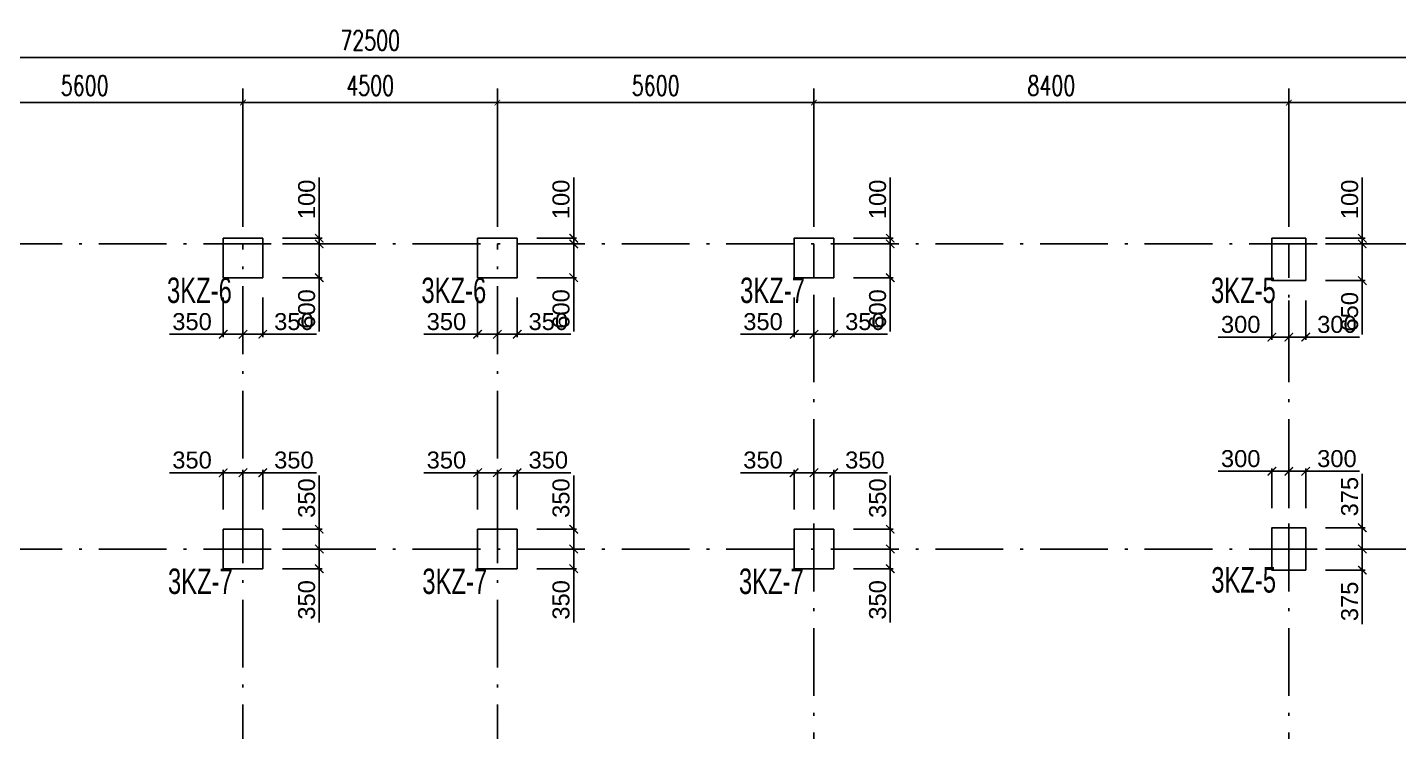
# Model space of a CAD drawing. Header units: millimetres. Extents: x -3831 to 465700, y 39900 to 106100.
# Drawn here: x 130187 to 154442, y 92669 to 105131 of the extents above; entities that cross this region are included whole.
import ezdxf

# ---------------------------------------------------------------- set-up
doc = ezdxf.new("R2010")
doc.units = ezdxf.units.MM
doc.linetypes.add('线型2', pattern=[1850, 1200, -300, 50, -300])
for name, color, linetype in [('AXIS', 3, 'Continuous'), ('column_dim', 90, 'Continuous'), ('DOTE', 10, '线型2')]:
    doc.layers.add(name, color=color, linetype=linetype)
doc.layers.add('S_Cl', color=2, linetype='Continuous', lineweight=25)
doc.layers.add('S_ColumFocus', color=2, linetype='Continuous', lineweight=9)
doc.styles.add('_TCH_DIM_T3', font='SIMPLEX', dxfattribs={"width": 0.705882, "bigfont": 'GBCBIG'})
doc.styles.get("Standard").update_dxf_attribs({"font": 'arial.ttf'})
doc.styles.add('xxxx', font='RIF.ttf')
doc.dimstyles.new('_TCH_ARCH&&100', dxfattribs={"dimtxt": 297.5, "dimasz": 100, "dimexe": 250, "dimexo": 300, "dimgap": 126.25, "dimtad": 1, "dimdec": 0, "dimzin": 0, "dimdsep": 46, "dimtxsty": '_TCH_DIM_T3', "dimblk": 'ARCHTICK', "dimcen": 0.09, "dimclrt": 7, "dimazin": 2, "dimtfac": 1, "dimtdec": 0, "dimtix": 1, "dimtmove": 2, "dimatfit": 3, "dimfxl": 100, "dimtolj": 1, "dimtzin": 0, "dimarcsym": 0})
doc.dimstyles.new('ISO-25', dxfattribs={"dimtxt": 2.5, "dimasz": 2.5, "dimexe": 1.25, "dimexo": 0.625, "dimtad": 1, "dimtxsty": 'Standard', "dimcen": 2.5, "dimadec": 0, "dimazin": 0, "dimtfac": 1, "dimtmove": 0, "dimatfit": 3, "dimfxl": 1, "dimarcsym": 0})

# ---------------------------------------------------------------- blocks, each defined once
blk = doc.blocks.new('_ArchTick')
at = {"color": 0, "linetype": 'ByBlock', "const_width": 0.15}
blk.add_lwpolyline([(-0.5, -0.5), (0.5, 0.5)], dxfattribs=at)
blk = doc.blocks.new('*D1754')
at = {"layer": 'column_dim', "color": 0, "lineweight": -2, "transparency": 16777216}
for p, q in [((153150, 101300), (153850, 101300)), ((153800, 101300), (153800, 100650)), ((153150, 100650), (153850, 100650)), ((153800, 100650), (153800, 99697))]:
    blk.add_line(p, q, dxfattribs=at)
at = {"layer": 'Defpoints', "color": 0, "transparency": 16777216}
for p in [(152800, 101300), (153800, 101300), (152800, 100650)]:
    blk.add_point(p, dxfattribs=at)
at = {"layer": 'column_dim', "color": 0, "lineweight": -2, "transparency": 16777216, "xscale": 150, "yscale": 150, "zscale": 150}
for p, rotation in [((153800, 101300), 90), ((153800, 100650), 270)]:
    blk.add_blockref('_ArchTick', p, dxfattribs=dict(at, rotation=rotation))
at = {"layer": 'column_dim', "color": 7, "transparency": 16777216, "insert": (153577, 100098), "char_height": 300, "attachment_point": 5, "rotation": 90}
blk.add_mtext('650', dxfattribs=at)
blk = doc.blocks.new('*D1755')
at = {"layer": 'column_dim', "color": 0, "lineweight": -2, "transparency": 16777216}
for p, q in [((153800, 101400), (153800, 102474)), ((153150, 101400), (153850, 101400)), ((153800, 101300), (153800, 101400)), ((153150, 101300), (153850, 101300)), ((153800, 101300), (153800, 101150))]:
    blk.add_line(p, q, dxfattribs=at)
at = {"layer": 'Defpoints', "color": 0, "transparency": 16777216}
for p in [(152800, 101400), (152800, 101300), (153800, 101300)]:
    blk.add_point(p, dxfattribs=at)
at = {"layer": 'column_dim', "color": 0, "lineweight": -2, "transparency": 16777216, "xscale": 150, "yscale": 150, "zscale": 150}
for p, rotation in [((153800, 101400), 270), ((153800, 101300), 90)]:
    blk.add_blockref('_ArchTick', p, dxfattribs=dict(at, rotation=rotation))
at = {"layer": 'column_dim', "color": 7, "transparency": 16777216, "insert": (153577, 102087), "char_height": 300, "attachment_point": 5, "rotation": 90}
blk.add_mtext('100', dxfattribs=at)
blk = doc.blocks.new('*D1756')
at = {"layer": 'column_dim', "color": 0, "lineweight": -2, "transparency": 16777216}
for p, q in [((152200, 100300), (152200, 99600)), ((152500, 100300), (152500, 99600)), ((152200, 99650), (151248, 99650)), ((152500, 99650), (152200, 99650))]:
    blk.add_line(p, q, dxfattribs=at)
at = {"layer": 'Defpoints', "color": 0, "transparency": 16777216}
for p in [(152200, 100650), (152500, 100650), (152500, 99650)]:
    blk.add_point(p, dxfattribs=at)
at = {"layer": 'column_dim', "color": 0, "lineweight": -2, "transparency": 16777216, "xscale": 150, "yscale": 150, "zscale": 150, "rotation": 180}
blk.add_blockref('_ArchTick', (152200, 99650), dxfattribs=at)
at = {"layer": 'column_dim', "color": 0, "lineweight": -2, "transparency": 16777216, "xscale": 150, "yscale": 150, "zscale": 150}
blk.add_blockref('_ArchTick', (152500, 99650), dxfattribs=at)
at = {"layer": 'column_dim', "color": 7, "transparency": 16777216, "insert": (151649, 99873), "char_height": 300, "attachment_point": 5}
blk.add_mtext('300', dxfattribs=at)
blk = doc.blocks.new('*D1757')
at = {"layer": 'column_dim', "color": 0, "lineweight": -2, "transparency": 16777216}
for p, q in [((152500, 100300), (152500, 99600)), ((152800, 100300), (152800, 99600)), ((152500, 99650), (152800, 99650)), ((152800, 99650), (153752, 99650))]:
    blk.add_line(p, q, dxfattribs=at)
at = {"layer": 'Defpoints', "color": 0, "transparency": 16777216}
for p in [(152500, 100650), (152800, 100650), (152500, 99650)]:
    blk.add_point(p, dxfattribs=at)
at = {"layer": 'column_dim', "color": 0, "lineweight": -2, "transparency": 16777216, "xscale": 150, "yscale": 150, "zscale": 150, "rotation": 180}
blk.add_blockref('_ArchTick', (152500, 99650), dxfattribs=at)
at = {"layer": 'column_dim', "color": 0, "lineweight": -2, "transparency": 16777216, "xscale": 150, "yscale": 150, "zscale": 150}
blk.add_blockref('_ArchTick', (152800, 99650), dxfattribs=at)
at = {"layer": 'column_dim', "color": 7, "transparency": 16777216, "insert": (153351, 99873), "char_height": 300, "attachment_point": 5}
blk.add_mtext('300', dxfattribs=at)
blk = doc.blocks.new('*D1758')
at = {"layer": 'column_dim', "color": 0, "lineweight": -2, "transparency": 16777216}
for p, q in [((153150, 95900), (153850, 95900)), ((153800, 95900), (153800, 95525)), ((153150, 95525), (153850, 95525)), ((153800, 95525), (153800, 94570))]:
    blk.add_line(p, q, dxfattribs=at)
at = {"layer": 'Defpoints', "color": 0, "transparency": 16777216}
for p in [(152800, 95900), (153800, 95900), (152800, 95525)]:
    blk.add_point(p, dxfattribs=at)
at = {"layer": 'column_dim', "color": 0, "lineweight": -2, "transparency": 16777216, "xscale": 150, "yscale": 150, "zscale": 150}
for p, rotation in [((153800, 95900), 90), ((153800, 95525), 270)]:
    blk.add_blockref('_ArchTick', p, dxfattribs=dict(at, rotation=rotation))
at = {"layer": 'column_dim', "color": 7, "transparency": 16777216, "insert": (153577, 94973), "char_height": 300, "attachment_point": 5, "rotation": 90}
blk.add_mtext('375', dxfattribs=at)
blk = doc.blocks.new('*D1759')
at = {"layer": 'column_dim', "color": 0, "lineweight": -2, "transparency": 16777216}
for p, q in [((153800, 96275), (153800, 97230)), ((153150, 96275), (153850, 96275)), ((153800, 95900), (153800, 96275)), ((153150, 95900), (153850, 95900))]:
    blk.add_line(p, q, dxfattribs=at)
at = {"layer": 'Defpoints', "color": 0, "transparency": 16777216}
for p in [(152800, 96275), (152800, 95900), (153800, 95900)]:
    blk.add_point(p, dxfattribs=at)
at = {"layer": 'column_dim', "color": 0, "lineweight": -2, "transparency": 16777216, "xscale": 150, "yscale": 150, "zscale": 150}
for p, rotation in [((153800, 96275), 90), ((153800, 95900), 270)]:
    blk.add_blockref('_ArchTick', p, dxfattribs=dict(at, rotation=rotation))
at = {"layer": 'column_dim', "color": 7, "transparency": 16777216, "insert": (153577, 96827), "char_height": 300, "attachment_point": 5, "rotation": 90}
blk.add_mtext('375', dxfattribs=at)
blk = doc.blocks.new('*D1760')
at = {"layer": 'column_dim', "color": 0, "lineweight": -2, "transparency": 16777216}
for p, q in [((152500, 96625), (152500, 97325)), ((152500, 97275), (152800, 97275)), ((152800, 96625), (152800, 97325)), ((152800, 97275), (153752, 97275))]:
    blk.add_line(p, q, dxfattribs=at)
at = {"layer": 'Defpoints', "color": 0, "transparency": 16777216}
for p in [(152500, 97275), (152500, 96275), (152800, 96275)]:
    blk.add_point(p, dxfattribs=at)
at = {"layer": 'column_dim', "color": 0, "lineweight": -2, "transparency": 16777216, "xscale": 150, "yscale": 150, "zscale": 150, "rotation": 180}
blk.add_blockref('_ArchTick', (152500, 97275), dxfattribs=at)
at = {"layer": 'column_dim', "color": 0, "lineweight": -2, "transparency": 16777216, "xscale": 150, "yscale": 150, "zscale": 150}
blk.add_blockref('_ArchTick', (152800, 97275), dxfattribs=at)
at = {"layer": 'column_dim', "color": 7, "transparency": 16777216, "insert": (153351, 97498), "char_height": 300, "attachment_point": 5}
blk.add_mtext('300', dxfattribs=at)
blk = doc.blocks.new('*D1761')
at = {"layer": 'column_dim', "color": 0, "lineweight": -2, "transparency": 16777216}
for p, q in [((152200, 97275), (151248, 97275)), ((152200, 96625), (152200, 97325)), ((152500, 97275), (152200, 97275)), ((152500, 96625), (152500, 97325))]:
    blk.add_line(p, q, dxfattribs=at)
at = {"layer": 'Defpoints', "color": 0, "transparency": 16777216}
for p in [(152500, 97275), (152200, 96275), (152500, 96275)]:
    blk.add_point(p, dxfattribs=at)
at = {"layer": 'column_dim', "color": 0, "lineweight": -2, "transparency": 16777216, "xscale": 150, "yscale": 150, "zscale": 150, "rotation": 180}
blk.add_blockref('_ArchTick', (152200, 97275), dxfattribs=at)
at = {"layer": 'column_dim', "color": 0, "lineweight": -2, "transparency": 16777216, "xscale": 150, "yscale": 150, "zscale": 150}
blk.add_blockref('_ArchTick', (152500, 97275), dxfattribs=at)
at = {"layer": 'column_dim', "color": 7, "transparency": 16777216, "insert": (151649, 97498), "char_height": 300, "attachment_point": 5}
blk.add_mtext('300', dxfattribs=at)
blk = doc.blocks.new('*D1786')
at = {"layer": 'column_dim', "color": 0, "lineweight": -2, "transparency": 16777216}
for p, q in [((144800, 101300), (145500, 101300)), ((145450, 101300), (145450, 100700)), ((144800, 100700), (145500, 100700)), ((145450, 100700), (145450, 99747))]:
    blk.add_line(p, q, dxfattribs=at)
at = {"layer": 'Defpoints', "color": 0, "transparency": 16777216}
for p in [(144450, 101300), (145450, 101300), (144450, 100700)]:
    blk.add_point(p, dxfattribs=at)
at = {"layer": 'column_dim', "color": 0, "lineweight": -2, "transparency": 16777216, "xscale": 150, "yscale": 150, "zscale": 150}
for p, rotation in [((145450, 101300), 90), ((145450, 100700), 270)]:
    blk.add_blockref('_ArchTick', p, dxfattribs=dict(at, rotation=rotation))
at = {"layer": 'column_dim', "color": 7, "transparency": 16777216, "insert": (145227, 100148), "char_height": 300, "attachment_point": 5, "rotation": 90}
blk.add_mtext('600', dxfattribs=at)
blk = doc.blocks.new('*D1787')
at = {"layer": 'column_dim', "color": 0, "lineweight": -2, "transparency": 16777216}
for p, q in [((145450, 101400), (145450, 102474)), ((144800, 101400), (145500, 101400)), ((145450, 101300), (145450, 101400)), ((144800, 101300), (145500, 101300)), ((145450, 101300), (145450, 101150))]:
    blk.add_line(p, q, dxfattribs=at)
at = {"layer": 'Defpoints', "color": 0, "transparency": 16777216}
for p in [(144450, 101400), (144450, 101300), (145450, 101300)]:
    blk.add_point(p, dxfattribs=at)
at = {"layer": 'column_dim', "color": 0, "lineweight": -2, "transparency": 16777216, "xscale": 150, "yscale": 150, "zscale": 150}
for p, rotation in [((145450, 101400), 270), ((145450, 101300), 90)]:
    blk.add_blockref('_ArchTick', p, dxfattribs=dict(at, rotation=rotation))
at = {"layer": 'column_dim', "color": 7, "transparency": 16777216, "insert": (145227, 102087), "char_height": 300, "attachment_point": 5, "rotation": 90}
blk.add_mtext('100', dxfattribs=at)
blk = doc.blocks.new('*D1788')
at = {"layer": 'column_dim', "color": 0, "lineweight": -2, "transparency": 16777216}
for p, q in [((143750, 100350), (143750, 99650)), ((144100, 100350), (144100, 99650)), ((143750, 99700), (142798, 99700)), ((144100, 99700), (143750, 99700))]:
    blk.add_line(p, q, dxfattribs=at)
at = {"layer": 'Defpoints', "color": 0, "transparency": 16777216}
for p in [(143750, 100700), (144100, 100700), (144100, 99700)]:
    blk.add_point(p, dxfattribs=at)
at = {"layer": 'column_dim', "color": 0, "lineweight": -2, "transparency": 16777216, "xscale": 150, "yscale": 150, "zscale": 150, "rotation": 180}
blk.add_blockref('_ArchTick', (143750, 99700), dxfattribs=at)
at = {"layer": 'column_dim', "color": 0, "lineweight": -2, "transparency": 16777216, "xscale": 150, "yscale": 150, "zscale": 150}
blk.add_blockref('_ArchTick', (144100, 99700), dxfattribs=at)
at = {"layer": 'column_dim', "color": 7, "transparency": 16777216, "insert": (143199, 99923), "char_height": 300, "attachment_point": 5}
blk.add_mtext('350', dxfattribs=at)
blk = doc.blocks.new('*D1789')
at = {"layer": 'column_dim', "color": 0, "lineweight": -2, "transparency": 16777216}
for p, q in [((144100, 100350), (144100, 99650)), ((144450, 100350), (144450, 99650)), ((144100, 99700), (144450, 99700)), ((144450, 99700), (145402, 99700))]:
    blk.add_line(p, q, dxfattribs=at)
at = {"layer": 'Defpoints', "color": 0, "transparency": 16777216}
for p in [(144100, 100700), (144450, 100700), (144100, 99700)]:
    blk.add_point(p, dxfattribs=at)
at = {"layer": 'column_dim', "color": 0, "lineweight": -2, "transparency": 16777216, "xscale": 150, "yscale": 150, "zscale": 150, "rotation": 180}
blk.add_blockref('_ArchTick', (144100, 99700), dxfattribs=at)
at = {"layer": 'column_dim', "color": 0, "lineweight": -2, "transparency": 16777216, "xscale": 150, "yscale": 150, "zscale": 150}
blk.add_blockref('_ArchTick', (144450, 99700), dxfattribs=at)
at = {"layer": 'column_dim', "color": 7, "transparency": 16777216, "insert": (145001, 99923), "char_height": 300, "attachment_point": 5}
blk.add_mtext('350', dxfattribs=at)
blk = doc.blocks.new('*D1790')
at = {"layer": 'column_dim', "color": 0, "lineweight": -2, "transparency": 16777216}
for p, q in [((144800, 95900), (145500, 95900)), ((145450, 95900), (145450, 95550)), ((144800, 95550), (145500, 95550)), ((145450, 95550), (145450, 94598))]:
    blk.add_line(p, q, dxfattribs=at)
at = {"layer": 'Defpoints', "color": 0, "transparency": 16777216}
for p in [(144450, 95900), (145450, 95900), (144450, 95550)]:
    blk.add_point(p, dxfattribs=at)
at = {"layer": 'column_dim', "color": 0, "lineweight": -2, "transparency": 16777216, "xscale": 150, "yscale": 150, "zscale": 150}
for p, rotation in [((145450, 95900), 90), ((145450, 95550), 270)]:
    blk.add_blockref('_ArchTick', p, dxfattribs=dict(at, rotation=rotation))
at = {"layer": 'column_dim', "color": 7, "transparency": 16777216, "insert": (145227, 94999), "char_height": 300, "attachment_point": 5, "rotation": 90}
blk.add_mtext('350', dxfattribs=at)
blk = doc.blocks.new('*D1791')
at = {"layer": 'column_dim', "color": 0, "lineweight": -2, "transparency": 16777216}
for p, q in [((145450, 96250), (145450, 97202)), ((144800, 96250), (145500, 96250)), ((145450, 95900), (145450, 96250)), ((144800, 95900), (145500, 95900))]:
    blk.add_line(p, q, dxfattribs=at)
at = {"layer": 'Defpoints', "color": 0, "transparency": 16777216}
for p in [(144450, 96250), (144450, 95900), (145450, 95900)]:
    blk.add_point(p, dxfattribs=at)
at = {"layer": 'column_dim', "color": 0, "lineweight": -2, "transparency": 16777216, "xscale": 150, "yscale": 150, "zscale": 150}
for p, rotation in [((145450, 96250), 90), ((145450, 95900), 270)]:
    blk.add_blockref('_ArchTick', p, dxfattribs=dict(at, rotation=rotation))
at = {"layer": 'column_dim', "color": 7, "transparency": 16777216, "insert": (145227, 96801), "char_height": 300, "attachment_point": 5, "rotation": 90}
blk.add_mtext('350', dxfattribs=at)
blk = doc.blocks.new('*D1792')
at = {"layer": 'column_dim', "color": 0, "lineweight": -2, "transparency": 16777216}
for p, q in [((144100, 96600), (144100, 97300)), ((144450, 96600), (144450, 97300)), ((144100, 97250), (144450, 97250)), ((144450, 97250), (145402, 97250))]:
    blk.add_line(p, q, dxfattribs=at)
at = {"layer": 'Defpoints', "color": 0, "transparency": 16777216}
for p in [(144100, 97250), (144100, 96250), (144450, 96250)]:
    blk.add_point(p, dxfattribs=at)
at = {"layer": 'column_dim', "color": 0, "lineweight": -2, "transparency": 16777216, "xscale": 150, "yscale": 150, "zscale": 150, "rotation": 180}
blk.add_blockref('_ArchTick', (144100, 97250), dxfattribs=at)
at = {"layer": 'column_dim', "color": 0, "lineweight": -2, "transparency": 16777216, "xscale": 150, "yscale": 150, "zscale": 150}
blk.add_blockref('_ArchTick', (144450, 97250), dxfattribs=at)
at = {"layer": 'column_dim', "color": 7, "transparency": 16777216, "insert": (145001, 97473), "char_height": 300, "attachment_point": 5}
blk.add_mtext('350', dxfattribs=at)
blk = doc.blocks.new('*D1793')
at = {"layer": 'column_dim', "color": 0, "lineweight": -2, "transparency": 16777216}
for p, q in [((143750, 96600), (143750, 97300)), ((144100, 96600), (144100, 97300)), ((143750, 97250), (142798, 97250)), ((144100, 97250), (143750, 97250))]:
    blk.add_line(p, q, dxfattribs=at)
at = {"layer": 'Defpoints', "color": 0, "transparency": 16777216}
for p in [(144100, 97250), (143750, 96250), (144100, 96250)]:
    blk.add_point(p, dxfattribs=at)
at = {"layer": 'column_dim', "color": 0, "lineweight": -2, "transparency": 16777216, "xscale": 150, "yscale": 150, "zscale": 150, "rotation": 180}
blk.add_blockref('_ArchTick', (143750, 97250), dxfattribs=at)
at = {"layer": 'column_dim', "color": 0, "lineweight": -2, "transparency": 16777216, "xscale": 150, "yscale": 150, "zscale": 150}
blk.add_blockref('_ArchTick', (144100, 97250), dxfattribs=at)
at = {"layer": 'column_dim', "color": 7, "transparency": 16777216, "insert": (143199, 97473), "char_height": 300, "attachment_point": 5}
blk.add_mtext('350', dxfattribs=at)
blk = doc.blocks.new('*D1814')
at = {"layer": 'column_dim', "color": 0, "lineweight": -2, "transparency": 16777216}
for p, q in [((139200, 101300), (139900, 101300)), ((139850, 101300), (139850, 100700)), ((139200, 100700), (139900, 100700)), ((139850, 100700), (139850, 99747))]:
    blk.add_line(p, q, dxfattribs=at)
at = {"layer": 'Defpoints', "color": 0, "transparency": 16777216}
for p in [(138850, 101300), (139850, 101300), (138850, 100700)]:
    blk.add_point(p, dxfattribs=at)
at = {"layer": 'column_dim', "color": 0, "lineweight": -2, "transparency": 16777216, "xscale": 150, "yscale": 150, "zscale": 150}
for p, rotation in [((139850, 101300), 90), ((139850, 100700), 270)]:
    blk.add_blockref('_ArchTick', p, dxfattribs=dict(at, rotation=rotation))
at = {"layer": 'column_dim', "color": 7, "transparency": 16777216, "insert": (139627, 100148), "char_height": 300, "attachment_point": 5, "rotation": 90}
blk.add_mtext('600', dxfattribs=at)
blk = doc.blocks.new('*D1815')
at = {"layer": 'column_dim', "color": 0, "lineweight": -2, "transparency": 16777216}
for p, q in [((139850, 101400), (139850, 102474)), ((139200, 101400), (139900, 101400)), ((139850, 101300), (139850, 101400)), ((139200, 101300), (139900, 101300)), ((139850, 101300), (139850, 101150))]:
    blk.add_line(p, q, dxfattribs=at)
at = {"layer": 'Defpoints', "color": 0, "transparency": 16777216}
for p in [(138850, 101400), (138850, 101300), (139850, 101300)]:
    blk.add_point(p, dxfattribs=at)
at = {"layer": 'column_dim', "color": 0, "lineweight": -2, "transparency": 16777216, "xscale": 150, "yscale": 150, "zscale": 150}
for p, rotation in [((139850, 101400), 270), ((139850, 101300), 90)]:
    blk.add_blockref('_ArchTick', p, dxfattribs=dict(at, rotation=rotation))
at = {"layer": 'column_dim', "color": 7, "transparency": 16777216, "insert": (139627, 102087), "char_height": 300, "attachment_point": 5, "rotation": 90}
blk.add_mtext('100', dxfattribs=at)
blk = doc.blocks.new('*D1816')
at = {"layer": 'column_dim', "color": 0, "lineweight": -2, "transparency": 16777216}
for p, q in [((138150, 100350), (138150, 99650)), ((138500, 100350), (138500, 99650)), ((138150, 99700), (137198, 99700)), ((138500, 99700), (138150, 99700))]:
    blk.add_line(p, q, dxfattribs=at)
at = {"layer": 'Defpoints', "color": 0, "transparency": 16777216}
for p in [(138150, 100700), (138500, 100700), (138500, 99700)]:
    blk.add_point(p, dxfattribs=at)
at = {"layer": 'column_dim', "color": 0, "lineweight": -2, "transparency": 16777216, "xscale": 150, "yscale": 150, "zscale": 150, "rotation": 180}
blk.add_blockref('_ArchTick', (138150, 99700), dxfattribs=at)
at = {"layer": 'column_dim', "color": 0, "lineweight": -2, "transparency": 16777216, "xscale": 150, "yscale": 150, "zscale": 150}
blk.add_blockref('_ArchTick', (138500, 99700), dxfattribs=at)
at = {"layer": 'column_dim', "color": 7, "transparency": 16777216, "insert": (137599, 99923), "char_height": 300, "attachment_point": 5}
blk.add_mtext('350', dxfattribs=at)
blk = doc.blocks.new('*D1817')
at = {"layer": 'column_dim', "color": 0, "lineweight": -2, "transparency": 16777216}
for p, q in [((138500, 100350), (138500, 99650)), ((138850, 100350), (138850, 99650)), ((138500, 99700), (138850, 99700)), ((138850, 99700), (139802, 99700))]:
    blk.add_line(p, q, dxfattribs=at)
at = {"layer": 'Defpoints', "color": 0, "transparency": 16777216}
for p in [(138500, 100700), (138850, 100700), (138500, 99700)]:
    blk.add_point(p, dxfattribs=at)
at = {"layer": 'column_dim', "color": 0, "lineweight": -2, "transparency": 16777216, "xscale": 150, "yscale": 150, "zscale": 150, "rotation": 180}
blk.add_blockref('_ArchTick', (138500, 99700), dxfattribs=at)
at = {"layer": 'column_dim', "color": 0, "lineweight": -2, "transparency": 16777216, "xscale": 150, "yscale": 150, "zscale": 150}
blk.add_blockref('_ArchTick', (138850, 99700), dxfattribs=at)
at = {"layer": 'column_dim', "color": 7, "transparency": 16777216, "insert": (139401, 99923), "char_height": 300, "attachment_point": 5}
blk.add_mtext('350', dxfattribs=at)
blk = doc.blocks.new('*D1818')
at = {"layer": 'column_dim', "color": 0, "lineweight": -2, "transparency": 16777216}
for p, q in [((139200, 95900), (139900, 95900)), ((139850, 95900), (139850, 95550)), ((139200, 95550), (139900, 95550)), ((139850, 95550), (139850, 94598))]:
    blk.add_line(p, q, dxfattribs=at)
at = {"layer": 'Defpoints', "color": 0, "transparency": 16777216}
for p in [(138850, 95900), (139850, 95900), (138850, 95550)]:
    blk.add_point(p, dxfattribs=at)
at = {"layer": 'column_dim', "color": 0, "lineweight": -2, "transparency": 16777216, "xscale": 150, "yscale": 150, "zscale": 150}
for p, rotation in [((139850, 95900), 90), ((139850, 95550), 270)]:
    blk.add_blockref('_ArchTick', p, dxfattribs=dict(at, rotation=rotation))
at = {"layer": 'column_dim', "color": 7, "transparency": 16777216, "insert": (139627, 94999), "char_height": 300, "attachment_point": 5, "rotation": 90}
blk.add_mtext('350', dxfattribs=at)
blk = doc.blocks.new('*D1819')
at = {"layer": 'column_dim', "color": 0, "lineweight": -2, "transparency": 16777216}
for p, q in [((139850, 96250), (139850, 97202)), ((139200, 96250), (139900, 96250)), ((139850, 95900), (139850, 96250)), ((139200, 95900), (139900, 95900))]:
    blk.add_line(p, q, dxfattribs=at)
at = {"layer": 'Defpoints', "color": 0, "transparency": 16777216}
for p in [(138850, 96250), (138850, 95900), (139850, 95900)]:
    blk.add_point(p, dxfattribs=at)
at = {"layer": 'column_dim', "color": 0, "lineweight": -2, "transparency": 16777216, "xscale": 150, "yscale": 150, "zscale": 150}
for p, rotation in [((139850, 96250), 90), ((139850, 95900), 270)]:
    blk.add_blockref('_ArchTick', p, dxfattribs=dict(at, rotation=rotation))
at = {"layer": 'column_dim', "color": 7, "transparency": 16777216, "insert": (139627, 96801), "char_height": 300, "attachment_point": 5, "rotation": 90}
blk.add_mtext('350', dxfattribs=at)
blk = doc.blocks.new('*D1820')
at = {"layer": 'column_dim', "color": 0, "lineweight": -2, "transparency": 16777216}
for p, q in [((138500, 96600), (138500, 97300)), ((138850, 96600), (138850, 97300)), ((138500, 97250), (138850, 97250)), ((138850, 97250), (139802, 97250))]:
    blk.add_line(p, q, dxfattribs=at)
at = {"layer": 'Defpoints', "color": 0, "transparency": 16777216}
for p in [(138500, 97250), (138500, 96250), (138850, 96250)]:
    blk.add_point(p, dxfattribs=at)
at = {"layer": 'column_dim', "color": 0, "lineweight": -2, "transparency": 16777216, "xscale": 150, "yscale": 150, "zscale": 150, "rotation": 180}
blk.add_blockref('_ArchTick', (138500, 97250), dxfattribs=at)
at = {"layer": 'column_dim', "color": 0, "lineweight": -2, "transparency": 16777216, "xscale": 150, "yscale": 150, "zscale": 150}
blk.add_blockref('_ArchTick', (138850, 97250), dxfattribs=at)
at = {"layer": 'column_dim', "color": 7, "transparency": 16777216, "insert": (139401, 97473), "char_height": 300, "attachment_point": 5}
blk.add_mtext('350', dxfattribs=at)
blk = doc.blocks.new('*D1821')
at = {"layer": 'column_dim', "color": 0, "lineweight": -2, "transparency": 16777216}
for p, q in [((138150, 96600), (138150, 97300)), ((138500, 96600), (138500, 97300)), ((138150, 97250), (137198, 97250)), ((138500, 97250), (138150, 97250))]:
    blk.add_line(p, q, dxfattribs=at)
at = {"layer": 'Defpoints', "color": 0, "transparency": 16777216}
for p in [(138500, 97250), (138150, 96250), (138500, 96250)]:
    blk.add_point(p, dxfattribs=at)
at = {"layer": 'column_dim', "color": 0, "lineweight": -2, "transparency": 16777216, "xscale": 150, "yscale": 150, "zscale": 150, "rotation": 180}
blk.add_blockref('_ArchTick', (138150, 97250), dxfattribs=at)
at = {"layer": 'column_dim', "color": 0, "lineweight": -2, "transparency": 16777216, "xscale": 150, "yscale": 150, "zscale": 150}
blk.add_blockref('_ArchTick', (138500, 97250), dxfattribs=at)
at = {"layer": 'column_dim', "color": 7, "transparency": 16777216, "insert": (137599, 97473), "char_height": 300, "attachment_point": 5}
blk.add_mtext('350', dxfattribs=at)
blk = doc.blocks.new('*D1840')
at = {"layer": 'column_dim', "color": 0, "lineweight": -2, "transparency": 16777216}
for p, q in [((134700, 101300), (135400, 101300)), ((135350, 101300), (135350, 100700)), ((134700, 100700), (135400, 100700)), ((135350, 100700), (135350, 99747))]:
    blk.add_line(p, q, dxfattribs=at)
at = {"layer": 'Defpoints', "color": 0, "transparency": 16777216}
for p in [(134350, 101300), (135350, 101300), (134350, 100700)]:
    blk.add_point(p, dxfattribs=at)
at = {"layer": 'column_dim', "color": 0, "lineweight": -2, "transparency": 16777216, "xscale": 150, "yscale": 150, "zscale": 150}
for p, rotation in [((135350, 101300), 90), ((135350, 100700), 270)]:
    blk.add_blockref('_ArchTick', p, dxfattribs=dict(at, rotation=rotation))
at = {"layer": 'column_dim', "color": 7, "transparency": 16777216, "insert": (135127, 100148), "char_height": 300, "attachment_point": 5, "rotation": 90}
blk.add_mtext('600', dxfattribs=at)
blk = doc.blocks.new('*D1841')
at = {"layer": 'column_dim', "color": 0, "lineweight": -2, "transparency": 16777216}
for p, q in [((135350, 101400), (135350, 102474)), ((134700, 101400), (135400, 101400)), ((135350, 101300), (135350, 101400)), ((134700, 101300), (135400, 101300)), ((135350, 101300), (135350, 101150))]:
    blk.add_line(p, q, dxfattribs=at)
at = {"layer": 'Defpoints', "color": 0, "transparency": 16777216}
for p in [(134350, 101400), (134350, 101300), (135350, 101300)]:
    blk.add_point(p, dxfattribs=at)
at = {"layer": 'column_dim', "color": 0, "lineweight": -2, "transparency": 16777216, "xscale": 150, "yscale": 150, "zscale": 150}
for p, rotation in [((135350, 101400), 270), ((135350, 101300), 90)]:
    blk.add_blockref('_ArchTick', p, dxfattribs=dict(at, rotation=rotation))
at = {"layer": 'column_dim', "color": 7, "transparency": 16777216, "insert": (135127, 102087), "char_height": 300, "attachment_point": 5, "rotation": 90}
blk.add_mtext('100', dxfattribs=at)
blk = doc.blocks.new('*D1842')
at = {"layer": 'column_dim', "color": 0, "lineweight": -2, "transparency": 16777216}
for p, q in [((133650, 100350), (133650, 99650)), ((134000, 100350), (134000, 99650)), ((133650, 99700), (132698, 99700)), ((134000, 99700), (133650, 99700))]:
    blk.add_line(p, q, dxfattribs=at)
at = {"layer": 'Defpoints', "color": 0, "transparency": 16777216}
for p in [(133650, 100700), (134000, 100700), (134000, 99700)]:
    blk.add_point(p, dxfattribs=at)
at = {"layer": 'column_dim', "color": 0, "lineweight": -2, "transparency": 16777216, "xscale": 150, "yscale": 150, "zscale": 150, "rotation": 180}
blk.add_blockref('_ArchTick', (133650, 99700), dxfattribs=at)
at = {"layer": 'column_dim', "color": 0, "lineweight": -2, "transparency": 16777216, "xscale": 150, "yscale": 150, "zscale": 150}
blk.add_blockref('_ArchTick', (134000, 99700), dxfattribs=at)
at = {"layer": 'column_dim', "color": 7, "transparency": 16777216, "insert": (133099, 99923), "char_height": 300, "attachment_point": 5}
blk.add_mtext('350', dxfattribs=at)
blk = doc.blocks.new('*D1843')
at = {"layer": 'column_dim', "color": 0, "lineweight": -2, "transparency": 16777216}
for p, q in [((134000, 100350), (134000, 99650)), ((134350, 100350), (134350, 99650)), ((134000, 99700), (134350, 99700)), ((134350, 99700), (135302, 99700))]:
    blk.add_line(p, q, dxfattribs=at)
at = {"layer": 'Defpoints', "color": 0, "transparency": 16777216}
for p in [(134000, 100700), (134350, 100700), (134000, 99700)]:
    blk.add_point(p, dxfattribs=at)
at = {"layer": 'column_dim', "color": 0, "lineweight": -2, "transparency": 16777216, "xscale": 150, "yscale": 150, "zscale": 150, "rotation": 180}
blk.add_blockref('_ArchTick', (134000, 99700), dxfattribs=at)
at = {"layer": 'column_dim', "color": 0, "lineweight": -2, "transparency": 16777216, "xscale": 150, "yscale": 150, "zscale": 150}
blk.add_blockref('_ArchTick', (134350, 99700), dxfattribs=at)
at = {"layer": 'column_dim', "color": 7, "transparency": 16777216, "insert": (134901, 99923), "char_height": 300, "attachment_point": 5}
blk.add_mtext('350', dxfattribs=at)
blk = doc.blocks.new('*D1844')
at = {"layer": 'column_dim', "color": 0, "lineweight": -2, "transparency": 16777216}
for p, q in [((134700, 95900), (135400, 95900)), ((135350, 95900), (135350, 95550)), ((134700, 95550), (135400, 95550)), ((135350, 95550), (135350, 94598))]:
    blk.add_line(p, q, dxfattribs=at)
at = {"layer": 'Defpoints', "color": 0, "transparency": 16777216}
for p in [(134350, 95900), (135350, 95900), (134350, 95550)]:
    blk.add_point(p, dxfattribs=at)
at = {"layer": 'column_dim', "color": 0, "lineweight": -2, "transparency": 16777216, "xscale": 150, "yscale": 150, "zscale": 150}
for p, rotation in [((135350, 95900), 90), ((135350, 95550), 270)]:
    blk.add_blockref('_ArchTick', p, dxfattribs=dict(at, rotation=rotation))
at = {"layer": 'column_dim', "color": 7, "transparency": 16777216, "insert": (135127, 94999), "char_height": 300, "attachment_point": 5, "rotation": 90}
blk.add_mtext('350', dxfattribs=at)
blk = doc.blocks.new('*D1845')
at = {"layer": 'column_dim', "color": 0, "lineweight": -2, "transparency": 16777216}
for p, q in [((135350, 96250), (135350, 97202)), ((134700, 96250), (135400, 96250)), ((135350, 95900), (135350, 96250)), ((134700, 95900), (135400, 95900))]:
    blk.add_line(p, q, dxfattribs=at)
at = {"layer": 'Defpoints', "color": 0, "transparency": 16777216}
for p in [(134350, 96250), (134350, 95900), (135350, 95900)]:
    blk.add_point(p, dxfattribs=at)
at = {"layer": 'column_dim', "color": 0, "lineweight": -2, "transparency": 16777216, "xscale": 150, "yscale": 150, "zscale": 150}
for p, rotation in [((135350, 96250), 90), ((135350, 95900), 270)]:
    blk.add_blockref('_ArchTick', p, dxfattribs=dict(at, rotation=rotation))
at = {"layer": 'column_dim', "color": 7, "transparency": 16777216, "insert": (135127, 96801), "char_height": 300, "attachment_point": 5, "rotation": 90}
blk.add_mtext('350', dxfattribs=at)
blk = doc.blocks.new('*D1846')
at = {"layer": 'column_dim', "color": 0, "lineweight": -2, "transparency": 16777216}
for p, q in [((134000, 96600), (134000, 97300)), ((134350, 96600), (134350, 97300)), ((134000, 97250), (134350, 97250)), ((134350, 97250), (135302, 97250))]:
    blk.add_line(p, q, dxfattribs=at)
at = {"layer": 'Defpoints', "color": 0, "transparency": 16777216}
for p in [(134000, 97250), (134000, 96250), (134350, 96250)]:
    blk.add_point(p, dxfattribs=at)
at = {"layer": 'column_dim', "color": 0, "lineweight": -2, "transparency": 16777216, "xscale": 150, "yscale": 150, "zscale": 150, "rotation": 180}
blk.add_blockref('_ArchTick', (134000, 97250), dxfattribs=at)
at = {"layer": 'column_dim', "color": 0, "lineweight": -2, "transparency": 16777216, "xscale": 150, "yscale": 150, "zscale": 150}
blk.add_blockref('_ArchTick', (134350, 97250), dxfattribs=at)
at = {"layer": 'column_dim', "color": 7, "transparency": 16777216, "insert": (134901, 97473), "char_height": 300, "attachment_point": 5}
blk.add_mtext('350', dxfattribs=at)
blk = doc.blocks.new('*D1847')
at = {"layer": 'column_dim', "color": 0, "lineweight": -2, "transparency": 16777216}
for p, q in [((133650, 96600), (133650, 97300)), ((134000, 96600), (134000, 97300)), ((133650, 97250), (132698, 97250)), ((134000, 97250), (133650, 97250))]:
    blk.add_line(p, q, dxfattribs=at)
at = {"layer": 'Defpoints', "color": 0, "transparency": 16777216}
for p in [(134000, 97250), (133650, 96250), (134000, 96250)]:
    blk.add_point(p, dxfattribs=at)
at = {"layer": 'column_dim', "color": 0, "lineweight": -2, "transparency": 16777216, "xscale": 150, "yscale": 150, "zscale": 150, "rotation": 180}
blk.add_blockref('_ArchTick', (133650, 97250), dxfattribs=at)
at = {"layer": 'column_dim', "color": 0, "lineweight": -2, "transparency": 16777216, "xscale": 150, "yscale": 150, "zscale": 150}
blk.add_blockref('_ArchTick', (134000, 97250), dxfattribs=at)
at = {"layer": 'column_dim', "color": 7, "transparency": 16777216, "insert": (133099, 97473), "char_height": 300, "attachment_point": 5}
blk.add_mtext('350', dxfattribs=at)
blk = doc.blocks.new('*D2355')
at = {"layer": 'AXIS', "color": 0, "lineweight": -2, "transparency": 16777216}
for p, q in [((100000, 101600), (100000, 104850)), ((172500, 101600), (172500, 104850)), ((100000, 104600), (172500, 104600))]:
    blk.add_line(p, q, dxfattribs=at)
at = {"layer": 'Defpoints', "color": 0, "transparency": 16777216}
for p in [(172500, 104600), (100000, 101300), (172500, 101300)]:
    blk.add_point(p, dxfattribs=at)
at = {"layer": 'AXIS', "color": 0, "lineweight": -2, "transparency": 16777216, "xscale": 100, "yscale": 100, "zscale": 100, "rotation": 180}
blk.add_blockref('_ArchTick', (100000, 104600), dxfattribs=at)
at = {"layer": 'AXIS', "color": 0, "lineweight": -2, "transparency": 16777216, "xscale": 100, "yscale": 100, "zscale": 100}
blk.add_blockref('_ArchTick', (172500, 104600), dxfattribs=at)
at = {"layer": 'AXIS', "color": 7, "transparency": 16777216, "insert": (136250, 104901.25), "char_height": 350, "attachment_point": 5, "style": '_TCH_DIM_T3'}
blk.add_mtext('\\A1;72500', dxfattribs=at)
blk = doc.blocks.new('*D2360')
at = {"layer": 'AXIS', "color": 0, "lineweight": -2, "transparency": 16777216}
for p, q in [((128400, 101600), (128400, 104050)), ((134000, 101600), (134000, 104050)), ((128400, 103800), (134000, 103800))]:
    blk.add_line(p, q, dxfattribs=at)
at = {"layer": 'Defpoints', "color": 0, "transparency": 16777216}
for p in [(134000, 103800), (128400, 101300), (134000, 101300)]:
    blk.add_point(p, dxfattribs=at)
at = {"layer": 'AXIS', "color": 0, "lineweight": -2, "transparency": 16777216, "xscale": 100, "yscale": 100, "zscale": 100, "rotation": 180}
blk.add_blockref('_ArchTick', (128400, 103800), dxfattribs=at)
at = {"layer": 'AXIS', "color": 0, "lineweight": -2, "transparency": 16777216, "xscale": 100, "yscale": 100, "zscale": 100}
blk.add_blockref('_ArchTick', (134000, 103800), dxfattribs=at)
at = {"layer": 'AXIS', "color": 7, "transparency": 16777216, "insert": (131200, 104101.25), "char_height": 350, "attachment_point": 5, "style": '_TCH_DIM_T3'}
blk.add_mtext('\\A1;5600', dxfattribs=at)
blk = doc.blocks.new('*D2361')
at = {"layer": 'AXIS', "color": 0, "lineweight": -2, "transparency": 16777216}
for p, q in [((134000, 101600), (134000, 104050)), ((138500, 101600), (138500, 104050)), ((134000, 103800), (138500, 103800))]:
    blk.add_line(p, q, dxfattribs=at)
at = {"layer": 'Defpoints', "color": 0, "transparency": 16777216}
for p in [(138500, 103800), (134000, 101300), (138500, 101300)]:
    blk.add_point(p, dxfattribs=at)
at = {"layer": 'AXIS', "color": 0, "lineweight": -2, "transparency": 16777216, "xscale": 100, "yscale": 100, "zscale": 100, "rotation": 180}
blk.add_blockref('_ArchTick', (134000, 103800), dxfattribs=at)
at = {"layer": 'AXIS', "color": 0, "lineweight": -2, "transparency": 16777216, "xscale": 100, "yscale": 100, "zscale": 100}
blk.add_blockref('_ArchTick', (138500, 103800), dxfattribs=at)
at = {"layer": 'AXIS', "color": 7, "transparency": 16777216, "insert": (136250, 104101.25), "char_height": 350, "attachment_point": 5, "style": '_TCH_DIM_T3'}
blk.add_mtext('\\A1;4500', dxfattribs=at)
blk = doc.blocks.new('*D2362')
at = {"layer": 'AXIS', "color": 0, "lineweight": -2, "transparency": 16777216}
for p, q in [((138500, 101600), (138500, 104050)), ((144100, 101600), (144100, 104050)), ((138500, 103800), (144100, 103800))]:
    blk.add_line(p, q, dxfattribs=at)
at = {"layer": 'Defpoints', "color": 0, "transparency": 16777216}
for p in [(144100, 103800), (138500, 101300), (144100, 101300)]:
    blk.add_point(p, dxfattribs=at)
at = {"layer": 'AXIS', "color": 0, "lineweight": -2, "transparency": 16777216, "xscale": 100, "yscale": 100, "zscale": 100, "rotation": 180}
blk.add_blockref('_ArchTick', (138500, 103800), dxfattribs=at)
at = {"layer": 'AXIS', "color": 0, "lineweight": -2, "transparency": 16777216, "xscale": 100, "yscale": 100, "zscale": 100}
blk.add_blockref('_ArchTick', (144100, 103800), dxfattribs=at)
at = {"layer": 'AXIS', "color": 7, "transparency": 16777216, "insert": (141300, 104101.25), "char_height": 350, "attachment_point": 5, "style": '_TCH_DIM_T3'}
blk.add_mtext('\\A1;5600', dxfattribs=at)
blk = doc.blocks.new('*D2363')
at = {"layer": 'AXIS', "color": 0, "lineweight": -2, "transparency": 16777216}
for p, q in [((144100, 101600), (144100, 104050)), ((152500, 101600), (152500, 104050)), ((144100, 103800), (152500, 103800))]:
    blk.add_line(p, q, dxfattribs=at)
at = {"layer": 'Defpoints', "color": 0, "transparency": 16777216}
for p in [(152500, 103800), (144100, 101300), (152500, 101300)]:
    blk.add_point(p, dxfattribs=at)
at = {"layer": 'AXIS', "color": 0, "lineweight": -2, "transparency": 16777216, "xscale": 100, "yscale": 100, "zscale": 100, "rotation": 180}
blk.add_blockref('_ArchTick', (144100, 103800), dxfattribs=at)
at = {"layer": 'AXIS', "color": 0, "lineweight": -2, "transparency": 16777216, "xscale": 100, "yscale": 100, "zscale": 100}
blk.add_blockref('_ArchTick', (152500, 103800), dxfattribs=at)
at = {"layer": 'AXIS', "color": 7, "transparency": 16777216, "insert": (148300, 104101.25), "char_height": 350, "attachment_point": 5, "style": '_TCH_DIM_T3'}
blk.add_mtext('\\A1;8400', dxfattribs=at)
blk = doc.blocks.new('*D2364')
at = {"layer": 'AXIS', "color": 0, "lineweight": -2, "transparency": 16777216}
for p, q in [((152500, 101600), (152500, 104050)), ((160900, 101600), (160900, 104050)), ((152500, 103800), (160900, 103800))]:
    blk.add_line(p, q, dxfattribs=at)
at = {"layer": 'Defpoints', "color": 0, "transparency": 16777216}
for p in [(160900, 103800), (152500, 101300), (160900, 101300)]:
    blk.add_point(p, dxfattribs=at)
at = {"layer": 'AXIS', "color": 0, "lineweight": -2, "transparency": 16777216, "xscale": 100, "yscale": 100, "zscale": 100, "rotation": 180}
blk.add_blockref('_ArchTick', (152500, 103800), dxfattribs=at)
at = {"layer": 'AXIS', "color": 0, "lineweight": -2, "transparency": 16777216, "xscale": 100, "yscale": 100, "zscale": 100}
blk.add_blockref('_ArchTick', (160900, 103800), dxfattribs=at)
at = {"layer": 'AXIS', "color": 7, "transparency": 16777216, "insert": (156700, 104101.25), "char_height": 350, "attachment_point": 5, "style": '_TCH_DIM_T3'}
blk.add_mtext('\\A1;8400', dxfattribs=at)

msp = doc.modelspace()

# ---------------------------------------------------------------- linework, layer by layer
at = {"layer": 'DOTE'}
for p, q in [((100000, 101300), (172500, 101300)), ((134000, 71600), (134000, 101300)), ((138500, 71600), (138500, 101300)), ((144100, 60000), (144100, 101300)), ((152500, 60000), (152500, 101300)), ((100000, 95900), (172500, 95900))]:
    msp.add_line(p, q, dxfattribs=at)
at = {"layer": 'S_Cl'}
for points in [[(134350, 100700), (134350, 101400), (133650, 101400), (133650, 100700)], [(138850, 100700), (138850, 101400), (138150, 101400), (138150, 100700)], [(144450, 100700), (144450, 101400), (143750, 101400), (143750, 100700)], [(152800, 100650), (152800, 101400), (152200, 101400), (152200, 100650)], [(134350, 95550), (134350, 96250), (133650, 96250), (133650, 95550)], [(138850, 95550), (138850, 96250), (138150, 96250), (138150, 95550)], [(144450, 95550), (144450, 96250), (143750, 96250), (143750, 95550)], [(152800, 95525), (152800, 96275), (152200, 96275), (152200, 95525)]]:
    msp.add_lwpolyline(points, close=True, dxfattribs=at)

# ---------------------------------------------------------------- texts
at = {"layer": 'S_ColumFocus', "char_height": 450, "attachment_point": 5, "style": 'xxxx'}
for s, insert, width in [('{\\W0.7;3KZ-6}', (133229.64947, 100475.64027), 938), ('{\\W0.7;3KZ-6}', (137729.64947, 100475.64027), 938), ('{\\W0.7;3KZ-7}', (143367.33697, 100475.64027), 1013.375), ('{\\W0.7;3KZ-5}', (151696.39947, 100475.64027), 971.5), ('{\\W0.7;3KZ-5}', (151700.58697, 95350.64027), 979.875), ('{\\W0.7;3KZ-7}', (133246.39947, 95325.64027), 971.5), ('{\\W0.7;3KZ-7}', (137746.39947, 95325.64027), 971.5), ('{\\W0.7;3KZ-7}', (143346.39947, 95325.64027), 971.5)]:
    msp.add_mtext(s, dxfattribs=dict(at, insert=insert, width=width))

# ---------------------------------------------------------------- dimensions: what is measured, and where the dimension line sits
at = {"layer": 'AXIS'}
for p1, p2, distance, picture, middle in [((100000, 101300), (172500, 101300), 3300, '*D2355', (136250, 104901.25)), ((128400, 101300), (134000, 101300), 2500, '*D2360', (131200, 104101.25)), ((134000, 101300), (138500, 101300), 2500, '*D2361', (136250, 104101.25)), ((138500, 101300), (144100, 101300), 2500, '*D2362', (141300, 104101.25)), ((144100, 101300), (152500, 101300), 2500, '*D2363', (148300, 104101.25)), ((152500, 101300), (160900, 101300), 2500, '*D2364', (156700, 104101.25))]:
    dim = msp.add_aligned_dim(p1=p1, p2=p2, distance=distance, dimstyle='_TCH_ARCH&&100', override={"dimtxt": 350}, dxfattribs=at)
    dim.commit()
    dim.dimension.update_dxf_attribs({"geometry": picture, "text_midpoint": middle})
at = {"layer": 'column_dim'}
for p1, p2, distance, picture, middle in [((134350, 101400), (134350, 101300), 1000, '*D1841', (135126.8281, 102086.78035)), ((138850, 101400), (138850, 101300), 1000, '*D1815', (139626.8281, 102086.78035)), ((144450, 101400), (144450, 101300), 1000, '*D1787', (145226.8281, 102086.78035)), ((152800, 101400), (152800, 101300), 1000, '*D1755', (153576.8281, 102086.78035)), ((134350, 100700), (134350, 101300), -1000, '*D1840', (135126.8281, 100148.28104)), ((138850, 100700), (138850, 101300), -1000, '*D1814', (139626.8281, 100148.28104)), ((144450, 100700), (144450, 101300), -1000, '*D1786', (145226.8281, 100148.28104)), ((152800, 100650), (152800, 101300), -1000, '*D1754', (153576.8281, 100098.28104)), ((133650, 100700), (134000, 100700), -1000, '*D1842', (133099.20191, 99923.27422)), ((134350, 100700), (134000, 100700), 1000, '*D1843', (134900.79809, 99923.27422)), ((138150, 100700), (138500, 100700), -1000, '*D1816', (137599.20191, 99923.27422)), ((138850, 100700), (138500, 100700), 1000, '*D1817', (139400.79809, 99923.27422)), ((143750, 100700), (144100, 100700), -1000, '*D1788', (143199.20191, 99923.27422)), ((144450, 100700), (144100, 100700), 1000, '*D1789', (145000.79809, 99923.27422)), ((152200, 100650), (152500, 100650), -1000, '*D1756', (151649.20191, 99873.27422)), ((152800, 100650), (152500, 100650), 1000, '*D1757', (153350.79809, 99873.27422)), ((133650, 96250), (134000, 96250), 1000, '*D1847', (133099.20191, 97473.27422)), ((134350, 96250), (134000, 96250), -1000, '*D1846', (134900.79809, 97473.27422)), ((138150, 96250), (138500, 96250), 1000, '*D1821', (137599.20191, 97473.27422)), ((138850, 96250), (138500, 96250), -1000, '*D1820', (139400.79809, 97473.27422)), ((143750, 96250), (144100, 96250), 1000, '*D1793', (143199.20191, 97473.27422)), ((144450, 96250), (144100, 96250), -1000, '*D1792', (145000.79809, 97473.27422)), ((152200, 96275), (152500, 96275), 1000, '*D1761', (151649.20191, 97498.27422)), ((152800, 96275), (152500, 96275), -1000, '*D1760', (153350.79809, 97498.27422)), ((134350, 96250), (134350, 95900), 1000, '*D1845', (135126.72578, 96800.79809)), ((138850, 96250), (138850, 95900), 1000, '*D1819', (139626.72578, 96800.79809)), ((144450, 96250), (144450, 95900), 1000, '*D1791', (145226.72578, 96800.79809)), ((152800, 96275), (152800, 95900), 1000, '*D1759', (153576.72578, 96827.4352)), ((134350, 95550), (134350, 95900), -1000, '*D1844', (135126.72578, 94999.20191)), ((138850, 95550), (138850, 95900), -1000, '*D1818', (139626.72578, 94999.20191)), ((144450, 95550), (144450, 95900), -1000, '*D1790', (145226.72578, 94999.20191)), ((152800, 95525), (152800, 95900), -1000, '*D1758', (153576.72578, 94972.5648))]:
    dim = msp.add_aligned_dim(p1=p1, p2=p2, distance=distance, dimstyle='ISO-25', override={"dimtxt": 300, "dimasz": 150, "dimexe": 50, "dimexo": 350, "dimgap": 70, "dimjust": 1, "dimblk1": 'ArchTick', "dimblk2": 'ArchTick', "dimsah": 1, "dimclrt": 7}, dxfattribs=at)
    dim.commit()
    dim.dimension.update_dxf_attribs({"geometry": picture, "text_midpoint": middle})

doc.saveas('drawing.dxf')
